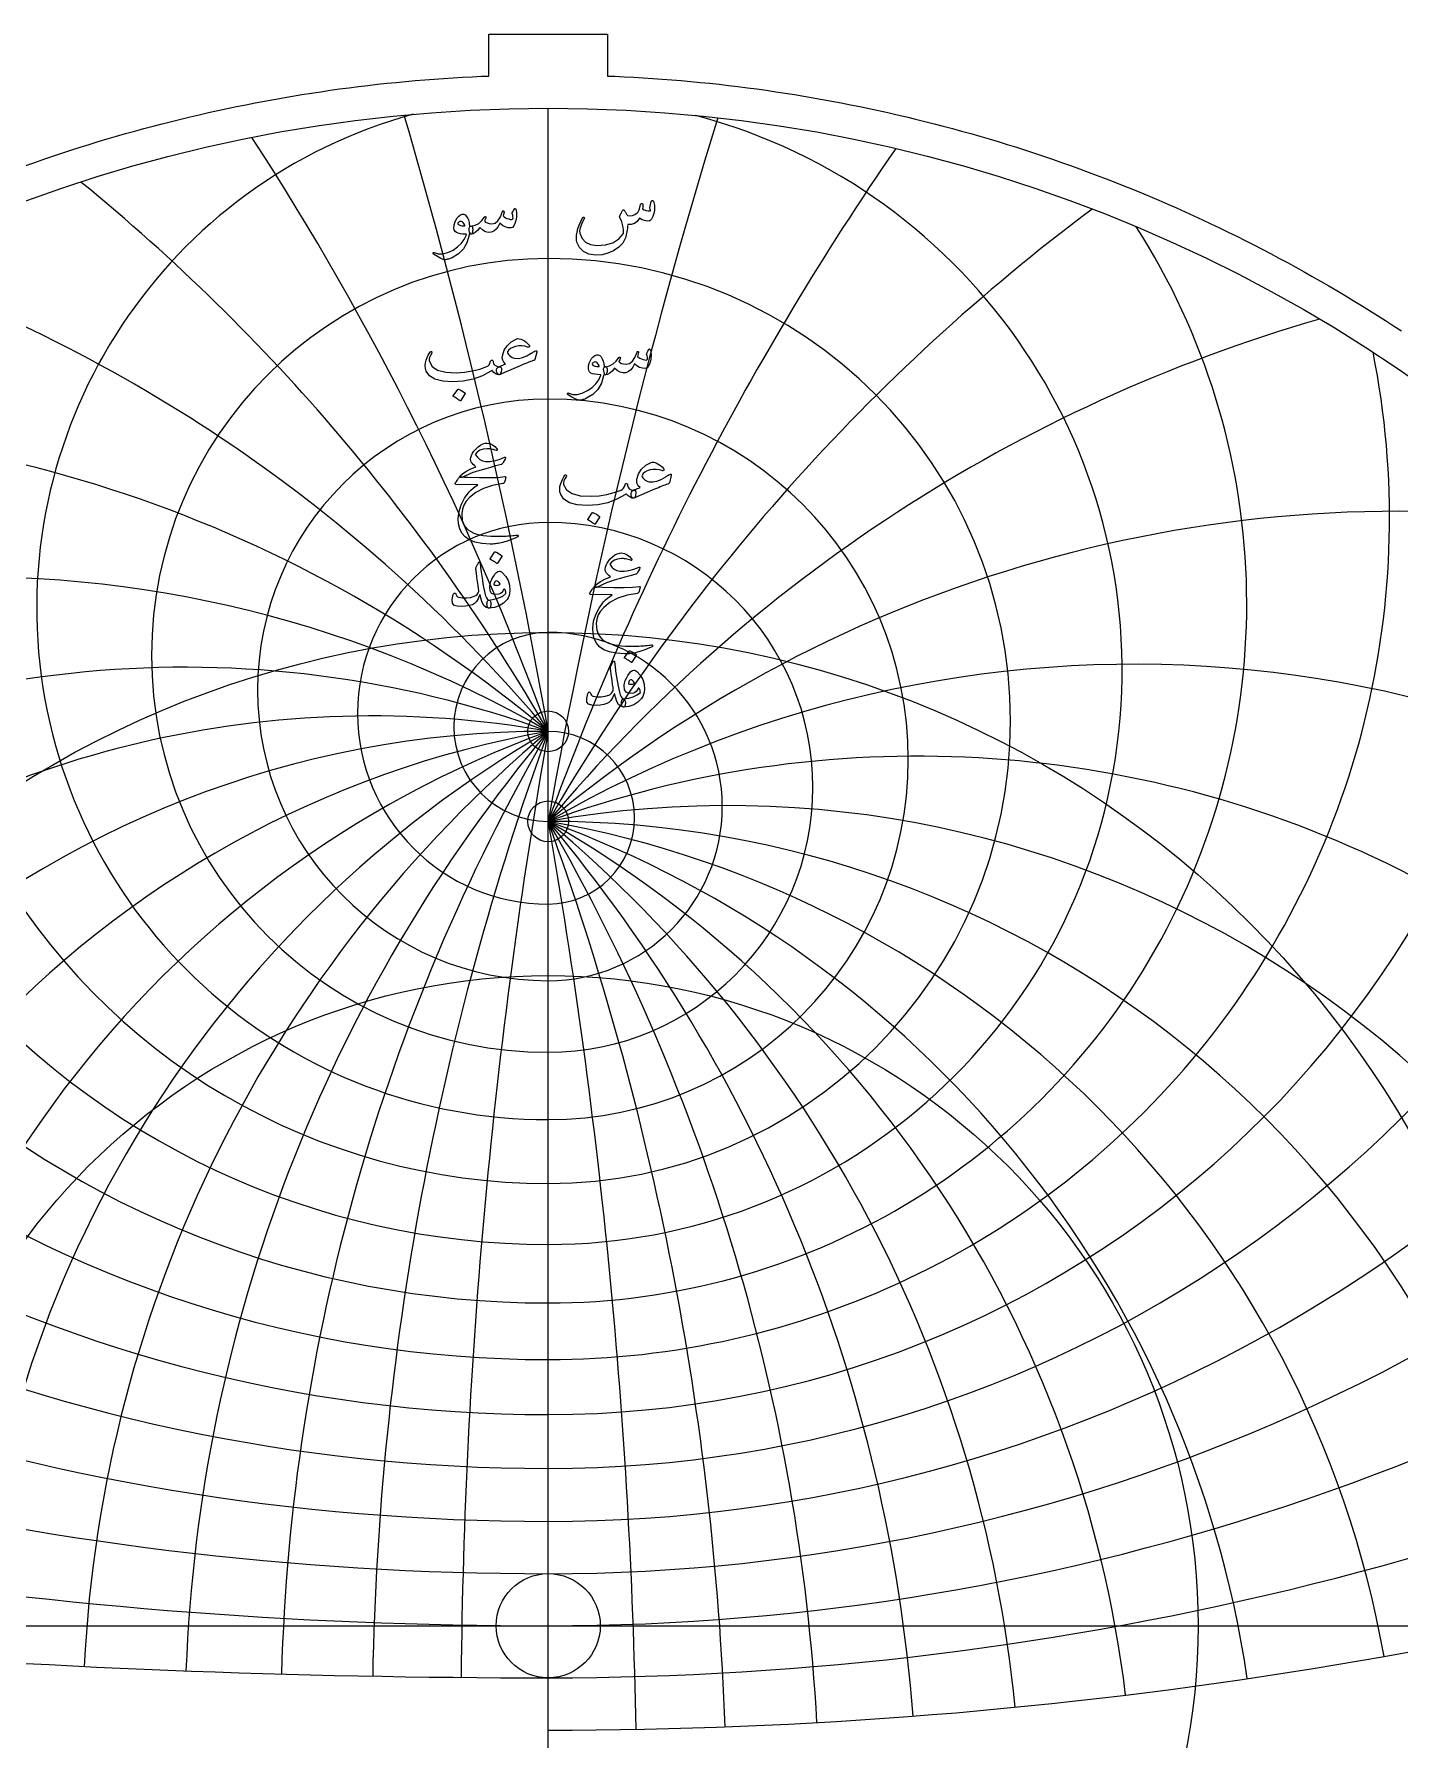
# Model space of a CAD drawing. Header units: millimetres. Extents: x -68 to 68, y -68 to 70.
# Drawn here: x -22.7 to 37.6, y -5 to 70.3 of the extents above; entities that cross this region are included whole.
import ezdxf

# ---------------------------------------------------------------- set-up
doc = ezdxf.new("R2010")
doc.units = ezdxf.units.MM
for name, color, linetype in [('CUT_INNER', 6, 'Continuous'), ('CUT_OUTER', 1, 'Continuous'), ('ENGRAVE', 7, 'Continuous'), ('ENGRAVE_FINE', 8, 'Continuous'), ('TEXT', 5, 'Continuous')]:
    doc.layers.add(name, color=color, linetype=linetype)

msp = doc.modelspace()

# ---------------------------------------------------------------- linework, layer by layer
at = {"layer": 'CUT_INNER'}
msp.add_circle((0, 0), 2.3, dxfattribs=at)
at = {"layer": 'CUT_OUTER'}
msp.add_lwpolyline([(-23.0685, 64.4722), (-22.6725, 64.6126), (-22.2756, 64.7505), (-21.8779, 64.8859), (-21.4794, 65.0189), (-21.08, 65.1495), (-20.6799, 65.2776), (-20.2789, 65.4033), (-19.8772, 65.5265), (-19.4748, 65.6472), (-19.0716, 65.7655), (-18.6677, 65.8813), (-18.2632, 65.9946), (-17.8579, 66.1054), (-17.4519, 66.2137), (-17.0453, 66.3196), (-16.6381, 66.4229), (-16.2302, 66.5237), (-15.8217, 66.6221), (-15.4126, 66.7179), (-15.003, 66.8112), (-14.5927, 66.902), (-14.182, 66.9903), (-13.7706, 67.076), (-13.3588, 67.1593), (-12.9465, 67.24), (-12.5337, 67.3181), (-12.1204, 67.3938), (-11.7066, 67.4669), (-11.2924, 67.5374), (-10.8778, 67.6055), (-10.4628, 67.6709), (-10.0474, 67.7339), (-9.6316, 67.7942), (-9.2154, 67.8521), (-8.7989, 67.9073), (-8.3821, 67.96), (-7.9649, 68.0102), (-7.5475, 68.0578), (-7.1297, 68.1028), (-6.7117, 68.1453), (-6.2935, 68.1852), (-5.875, 68.2225), (-5.4563, 68.2573), (-5.0373, 68.2895), (-4.6182, 68.3191), (-4.1989, 68.3461), (-3.7795, 68.3706), (-3.3599, 68.3925), (-2.9402, 68.4118), (-2.625, 68.4244), (-2.625, 70.275), (2.625, 70.275), (2.625, 68.4244), (2.9402, 68.4118), (3.3599, 68.3925), (3.7795, 68.3706), (4.1989, 68.3461), (4.6182, 68.3191), (5.0373, 68.2895), (5.4563, 68.2573), (5.875, 68.2225), (6.2935, 68.1852), (6.7117, 68.1453), (7.1297, 68.1028), (7.5475, 68.0578), (7.9649, 68.0102), (8.3821, 67.96), (8.7989, 67.9073), (9.2154, 67.8521), (9.6316, 67.7942), (10.0474, 67.7339), (10.4628, 67.6709), (10.8778, 67.6055), (11.2924, 67.5374), (11.7066, 67.4669), (12.1204, 67.3938), (12.5337, 67.3181), (12.9465, 67.24), (13.3588, 67.1593), (13.7706, 67.076), (14.182, 66.9903), (14.5927, 66.902), (15.003, 66.8112), (15.4126, 66.7179), (15.8217, 66.6221), (16.2302, 66.5237), (16.6381, 66.4229), (17.0453, 66.3196), (17.4519, 66.2137), (17.8579, 66.1054), (18.2632, 65.9946), (18.6677, 65.8813), (19.0716, 65.7655), (19.4748, 65.6472), (19.8772, 65.5265), (20.2789, 65.4033), (20.6799, 65.2776), (21.08, 65.1495), (21.4794, 65.0189), (21.8779, 64.8859), (22.2756, 64.7505), (22.6725, 64.6126), (23.0685, 64.4722), (23.4637, 64.3295), (23.858, 64.1843), (24.2513, 64.0367), (24.6438, 63.8867), (25.0354, 63.7343), (25.4259, 63.5795), (25.8156, 63.4222), (26.2042, 63.2627), (26.5919, 63.1007), (26.9786, 62.9363), (27.3643, 62.7696), (27.7489, 62.6005), (28.1325, 62.4291), (28.515, 62.2553), (28.8965, 62.0791), (29.2768, 61.9007), (29.6561, 61.7199), (30.0342, 61.5367), (30.4113, 61.3513), (30.7871, 61.1635), (31.1618, 60.9735), (31.5354, 60.7811), (31.9077, 60.5865), (32.2789, 60.3896), (32.6488, 60.1904), (33.0175, 59.9889), (33.385, 59.7852), (33.7512, 59.5792), (34.1161, 59.371), (34.4798, 59.1605), (34.8421, 58.9479), (35.2032, 58.733), (35.5629, 58.5159), (35.9213, 58.2965), (36.2783, 58.075), (36.634, 57.8513), (36.9882, 57.6255), (37.3411, 57.3974), (37.6926, 57.1672)], dxfattribs=at)
at = {"layer": 'ENGRAVE'}
for points in [[(0, -67), (0, 67)], [(0, -67), (0, 67)], [(-67, 0), (0, 0)], [(0, 0), (67, 0)]]:
    msp.add_lwpolyline(points, dxfattribs=at)
for centre, radius in [((0, 0), 67), ((0, 0), 43.8575), ((0, 39.4895), 0.9), ((0, 35.5151), 0.9), ((0, 0), 28.7086)]:
    msp.add_circle(centre, radius, dxfattribs=at)
for centre, radius, start, end in [((0, 44.9406), 22.5941, 105.294428, 270), ((0, 42.185), 25.3496, 270, 75.098871), ((0, 47.745), 28.2184, 148.369607, 270), ((0, 45.1068), 30.8566, 270, 32.660581), ((0, 42.8429), 17.5218, 90, 270), ((0, 39.9456), 20.419, 270, 90), ((0, 51.4552), 34.6199, 169.605342, 270), ((0, 48.9134), 37.1618, 270, 11.350415), ((0, 41.3204), 12.8391, 90, 270), ((0, 38.253), 15.9065, 270, 90), ((0, 56.3778), 42.1277, 185.608142, 270), ((0, 53.9139), 44.5917, 270, 355.154789), ((0, 40.2865), 8.4222, 90, 270), ((0, 37.0149), 11.6938, 270, 90), ((0, 63.0021), 51.2505, 199.041634, 270), ((0, 39.6863), 4.1712, 90, 270), ((0, 36.1694), 7.6881, 270, 90), ((0, 60.5995), 53.6532, 270, 341.512805), ((0, 72.1508), 62.8286, 210.960954, 270), ((0, -4.6096), 44.0991, 90, 174), ((0, -4.6096), 44.0991, 90, 174), ((0, 35.6769), 3.8126, 270, 90), ((0, 69.7945), 65.1849, 270, 329.403421), ((0, -9.3222), 44.8373, 12, 90), ((0, -9.3222), 44.8373, 12, 90), ((0, 85.3124), 78.366, 221.90416, 270), ((0, 82.9884), 80.69, 270, 318.301486), ((0, 105.4714), 100.8618, 232.186506, 270), ((0, 103.1666), 103.1666, 270, 307.896908), ((0, 139.6019), 137.3034, 242.011338, 270), ((0, 137.3034), 139.6019, 270, 297.988662), ((0, 208.6381), 208.6381, 251.5206, 270), ((0, 206.3333), 210.9429, 270, 288.436365), ((0, 417.2761), 419.5746, 260.821116, 270)]:
    msp.add_arc(centre, radius, start, end, dxfattribs=at)
at = {"layer": 'ENGRAVE_FINE'}
for centre, radius, start, end in [((-250.0983, -4.6096), 253.9564, 10, 16.307077), ((-250.0983, -4.6096), 253.9564, 10, 16.307077), ((254.2849, -9.3222), 258.2077, 162.904814, 170), ((254.2849, -9.3222), 258.2077, 162.904814, 170), ((-121.1612, -4.6096), 128.9371, 20, 33.050278), ((-121.1612, -4.6096), 128.9371, 20, 33.050278), ((123.1894, -9.3222), 131.0955, 145.347527, 160), ((123.1894, -9.3222), 131.0955, 145.347527, 160), ((-76.3818, -4.6096), 88.1981, 30, 50.802338), ((-76.3818, -4.6096), 88.1981, 30, 50.802338), ((77.6605, -9.3222), 89.6746, 126.734636, 150), ((77.6605, -9.3222), 89.6746, 126.734636, 150), ((-52.5552, -4.6096), 68.606, 40, 70.519869), ((-52.5552, -4.6096), 68.606, 40, 70.519869), ((53.435, -9.3222), 69.7544, 106.117508, 140), ((53.435, -9.3222), 69.7544, 106.117508, 140), ((-37.0035, -4.6096), 57.5672, 50, 94.223793), ((-37.0035, -4.6096), 57.5672, 50, 94.223793), ((37.623, -9.3222), 58.5309, 81.638995, 130), ((37.623, -9.3222), 58.5309, 81.638995, 130), ((-25.4606, -4.6096), 50.9212, 60, 128.001983), ((-25.4606, -4.6096), 50.9212, 60, 128.001983), ((-16.0507, -4.6096), 46.9292, 70, 171.439234), ((-16.0507, -4.6096), 46.9292, 70, 171.439234), ((25.8868, -9.3222), 51.7736, 48.537724, 120), ((25.8868, -9.3222), 51.7736, 48.537724, 120), ((-7.7759, -4.6096), 44.7794, 80, 172.852221), ((-7.7759, -4.6096), 44.7794, 80, 172.852221), ((7.7759, -4.6096), 44.7794, 100, 174.964041), ((7.7759, -4.6096), 44.7794, 100, 174.964041), ((16.0507, -4.6096), 46.9292, 110, 175.796797), ((16.0507, -4.6096), 46.9292, 110, 175.796797), ((25.4606, -4.6096), 50.9212, 120, 176.533787), ((25.4606, -4.6096), 50.9212, 120, 176.533787), ((37.0035, -4.6096), 57.5672, 130, 177.200152), ((37.0035, -4.6096), 57.5672, 130, 177.200152), ((52.5552, -4.6096), 68.606, 140, 177.814446), ((52.5552, -4.6096), 68.606, 140, 177.814446), ((76.3818, -4.6096), 88.1981, 150, 178.39094), ((76.3818, -4.6096), 88.1981, 150, 178.39094), ((121.1612, -4.6096), 128.9371, 160, 178.9411), ((121.1612, -4.6096), 128.9371, 160, 178.9411), ((250.0983, -4.6096), 253.9564, 170, 179.474591), ((250.0983, -4.6096), 253.9564, 170, 179.474591), ((16.3194, -9.3222), 47.7149, 17.073232, 110), ((16.3194, -9.3222), 47.7149, 17.073232, 110), ((7.906, -9.3222), 45.529, 14.279181, 100), ((7.906, -9.3222), 45.529, 14.279181, 100), ((-254.2849, -9.3222), 258.2077, 1.053689, 10), ((-123.1894, -9.3222), 131.0955, 2.123449, 20), ((-77.6605, -9.3222), 89.6746, 3.226343, 30), ((-53.435, -9.3222), 69.7544, 4.381542, 40), ((-37.623, -9.3222), 58.5309, 5.611746, 50), ((-25.8868, -9.3222), 51.7736, 6.945124, 60), ((-16.3194, -9.3222), 47.7149, 8.418164, 70), ((-7.906, -9.3222), 45.529, 10.080084, 80), ((-7.906, -9.3222), 45.529, 10.080084, 80), ((-16.3194, -9.3222), 47.7149, 8.418164, 70), ((-25.8868, -9.3222), 51.7736, 6.945124, 60), ((-37.623, -9.3222), 58.5309, 5.611746, 50), ((-53.435, -9.3222), 69.7544, 4.381542, 40), ((-77.6605, -9.3222), 89.6746, 3.226343, 30), ((-123.1894, -9.3222), 131.0955, 2.123449, 20), ((-254.2849, -9.3222), 258.2077, 1.053689, 10)]:
    msp.add_arc(centre, radius, start, end, dxfattribs=at)
at = {"layer": 'TEXT'}
for points in [[(-1.479, 62.5749), (-1.4703, 62.5808), (-1.4601, 62.5789), (-1.4483, 62.5689), (-1.4351, 62.5509), (-1.4209, 62.5205), (-1.4102, 62.4771), (-1.4029, 62.4207), (-1.3992, 62.3513), (-1.3979, 62.2725), (-1.4022, 62.1956), (-1.4119, 62.1208), (-1.4271, 62.0479), (-1.4715, 61.9062), (-1.5209, 61.8044), (-1.5753, 61.7425), (-1.6347, 61.7206), (-1.7752, 61.7288), (-1.9052, 61.7655), (-2.0247, 61.8306), (-2.1337, 61.9242), (-2.2085, 61.7767), (-2.2974, 61.6617), (-2.4002, 61.5791), (-2.5169, 61.529), (-2.6394, 61.518), (-2.7634, 61.5489), (-2.8889, 61.6218), (-3.0159, 61.7366), (-3.1187, 61.6056), (-3.2195, 61.512), (-3.3183, 61.4559), (-3.4151, 61.4372), (-3.4346, 61.4481), (-3.453, 61.4811), (-3.4705, 61.536), (-3.487, 61.6128), (-3.4929, 61.6886), (-3.483, 61.7445), (-3.457, 61.7805), (-3.4151, 61.7964), (-3.231, 61.8381), (-3.0698, 61.9192), (-2.9316, 62.0397), (-2.8163, 62.1996), (-2.8101, 62.2083), (-2.8033, 62.2146), (-2.7961, 62.2183), (-2.7884, 62.2196), (-2.7789, 62.2186), (-2.7704, 62.2156), (-2.7629, 62.2106), (-2.7564, 62.2036), (-2.7527, 62.1822), (-2.7614, 62.1457), (-2.7826, 62.0943), (-2.8163, 62.028), (-2.7721, 61.9768), (-2.7035, 61.9391), (-2.6105, 61.9149), (-2.493, 61.9042), (-2.3465, 61.9349), (-2.2185, 62.0349), (-2.109, 62.2044), (-2.0179, 62.4431), (-2.0134, 62.4553), (-2.0079, 62.4641), (-2.0015, 62.4693), (-1.994, 62.4711), (-1.9827, 62.4701), (-1.973, 62.4671), (-1.9648, 62.4621), (-1.958, 62.4551), (-1.9531, 62.4451), (-1.9501, 62.4351), (-1.9491, 62.4252), (-1.9501, 62.4152), (-1.99, 62.2475), (-1.9433, 62.2061), (-1.8872, 62.1697), (-1.8216, 62.1382), (-1.7465, 62.1118), (-1.6734, 62.0946), (-1.6177, 62.0908), (-1.5796, 62.1006), (-1.5589, 62.1238), (-1.5521, 62.1592), (-1.5559, 62.2096), (-1.5701, 62.275), (-1.5948, 62.3553), (-1.5905, 62.378), (-1.5698, 62.4222), (-1.5327, 62.4878), (-1.479, 62.5749)], [(4.5548, 62.8862), (4.5618, 62.9037), (4.5708, 62.9162), (4.5817, 62.9237), (4.5947, 62.9261), (4.6114, 62.9242), (4.6257, 62.9182), (4.6374, 62.9082), (4.6466, 62.8942), (4.6693, 62.8443), (4.6855, 62.7824), (4.6953, 62.7086), (4.6985, 62.6228), (4.6898, 62.4825), (4.6636, 62.3493), (4.6199, 62.2231), (4.5588, 62.1038), (4.5378, 62.0751), (4.5149, 62.0529), (4.4899, 62.0372), (4.463, 62.028), (4.3654, 62.0217), (4.2604, 62.0389), (4.1479, 62.0796), (4.0279, 62.1437), (3.9268, 62.0053), (3.8073, 61.9132), (3.6693, 61.8675), (3.5129, 61.8683), (3.5078, 61.7841), (3.5004, 61.7031), (3.4908, 61.6254), (3.479, 61.5509), (3.4649, 61.4792), (3.4485, 61.4097), (3.4299, 61.3425), (3.4091, 61.2775), (3.3607, 61.1602), (3.2953, 61.0519), (3.213, 60.9526), (3.1137, 60.8623), (2.8814, 60.7076), (2.6357, 60.5989), (2.3764, 60.536), (2.1037, 60.519), (1.7966, 60.5607), (1.5539, 60.6697), (1.3755, 60.8461), (1.2615, 61.0899), (1.246, 61.1777), (1.2435, 61.2815), (1.254, 61.4012), (1.2774, 61.537), (1.3151, 61.6857), (1.3682, 61.8403), (1.4368, 62.001), (1.5209, 62.1677), (1.5277, 62.1782), (1.5359, 62.1856), (1.5456, 62.1901), (1.5569, 62.1916), (1.5681, 62.1906), (1.5778, 62.1876), (1.586, 62.1827), (1.5928, 62.1757), (1.5973, 62.1654), (1.5988, 62.1547), (1.5973, 62.1435), (1.5928, 62.1318), (1.486, 61.91), (1.4171, 61.7276), (1.3862, 61.5846), (1.3932, 61.4811), (1.494, 61.2528), (1.6527, 61.0869), (1.8692, 60.9833), (2.1437, 60.9422), (2.5274, 60.9666), (2.8522, 61.0639), (3.1182, 61.2341), (3.3253, 61.4771), (3.3245, 61.6373), (3.2983, 61.8064), (3.2467, 61.9846), (3.1696, 62.1717), (3.1599, 62.1906), (3.1546, 62.2076), (3.1539, 62.2226), (3.1576, 62.2355), (3.1791, 62.2801), (3.1995, 62.3219), (3.219, 62.3609), (3.2375, 62.3972), (3.2549, 62.4303), (3.2714, 62.4596), (3.2869, 62.4852), (3.3013, 62.507), (3.3096, 62.5162), (3.3183, 62.52), (3.3275, 62.5182), (3.3373, 62.511), (3.3422, 62.5055), (3.3492, 62.497), (3.3582, 62.4855), (3.3692, 62.4711), (3.3817, 62.4536), (3.3951, 62.4331), (3.4096, 62.4097), (3.4251, 62.3832), (3.4565, 62.3323), (3.483, 62.2954), (3.5044, 62.2725), (3.5209, 62.2635), (3.6247, 62.2548), (3.7285, 62.2725), (3.8323, 62.3166), (3.936, 62.3872), (3.9737, 62.4341), (4.0109, 62.511), (4.0476, 62.6178), (4.0838, 62.7545), (4.0872, 62.7675), (4.0937, 62.7784), (4.1032, 62.7874), (4.1157, 62.7944), (4.1274, 62.7989), (4.1386, 62.8004), (4.1494, 62.7989), (4.1596, 62.7944), (4.1748, 62.7695), (4.1806, 62.7226), (4.1768, 62.6537), (4.1636, 62.5629), (4.2442, 62.5135), (4.3303, 62.481), (4.4218, 62.4656), (4.5189, 62.4671), (4.5176, 62.4963), (4.5139, 62.52), (4.5076, 62.5382), (4.4989, 62.5509), (4.4889, 62.5629), (4.4829, 62.5749), (4.4809, 62.5868), (4.4829, 62.5988)], [(-3.4949, 61.3932), (-3.5885, 61.0647), (-3.7454, 60.7895), (-3.9657, 60.5677), (-4.2494, 60.3993), (-4.2891, 60.3822), (-4.3283, 60.3668), (-4.3669, 60.3532), (-4.4051, 60.3414), (-4.4425, 60.3315), (-4.479, 60.3239), (-4.5144, 60.3185), (-4.5488, 60.3154), (-4.6346, 60.3276), (-4.7484, 60.3723), (-4.8901, 60.4494), (-5.0598, 60.5589), (-5.078, 60.5746), (-5.0887, 60.5899), (-5.092, 60.6046), (-5.0877, 60.6188), (-5.0782, 60.6298), (-5.0658, 60.6348), (-5.0503, 60.6338), (-5.0318, 60.6268), (-4.8554, 60.5697), (-4.6576, 60.5699), (-4.4383, 60.6275), (-4.1975, 60.7426), (-4.0009, 60.876), (-3.8382, 61.033), (-3.7095, 61.2134), (-3.6147, 61.4172), (-3.6154, 61.4244), (-3.6177, 61.4302), (-3.6214, 61.4344), (-3.6267, 61.4372), (-3.7641, 61.4451), (-3.8812, 61.4611), (-3.9777, 61.4851), (-4.0538, 61.517), (-4.1127, 61.5664), (-4.1496, 61.6348), (-4.1646, 61.7221), (-4.1576, 61.8284), (-4.1554, 61.8425), (-4.1526, 61.8568), (-4.1494, 61.8714), (-4.1456, 61.8862), (-4.1414, 61.9016), (-4.1366, 61.9177), (-4.1314, 61.9345), (-4.1257, 61.9521), (-4.0788, 62.0661), (-4.0219, 62.1607), (-3.955, 62.2358), (-3.8782, 62.2914), (-3.7996, 62.3219), (-3.7275, 62.3214), (-3.6619, 62.2899), (-3.6027, 62.2276), (-3.5511, 62.1407), (-3.5119, 62.0399), (-3.4852, 61.9252), (-3.471, 61.7964), (-3.4631, 61.7966), (-3.4555, 61.7969), (-3.4482, 61.7976), (-3.441, 61.7984), (-3.4339, 61.7993), (-3.4266, 61.7999), (-3.419, 61.8003), (-3.4111, 61.8004), (-3.3842, 61.7947), (-3.3632, 61.7775), (-3.3482, 61.7488), (-3.3393, 61.7086), (-3.3355, 61.6644), (-3.3363, 61.6198), (-3.3415, 61.5746), (-3.3512, 61.529), (-3.364, 61.4888), (-3.3782, 61.4601), (-3.3939, 61.4429), (-3.4111, 61.4372), (-3.487, 61.4372), (-3.4875, 61.4299), (-3.489, 61.4202), (-3.4914, 61.408), (-3.4949, 61.3932)], [(-3.6866, 61.8403), (-3.7285, 61.9134), (-3.7744, 61.9651), (-3.8243, 61.9953), (-3.8782, 62.004), (-3.9104, 61.9955), (-3.939, 61.9821), (-3.9642, 61.9636), (-3.9859, 61.9401), (-3.9929, 61.9277), (-3.9939, 61.9142), (-3.9889, 61.8997), (-3.978, 61.8843), (-3.9368, 61.8481), (-3.8772, 61.8234), (-3.7991, 61.8102), (-3.7025, 61.8084), (-3.6925, 61.8104), (-3.6866, 61.8164), (-3.6846, 61.8264), (-3.6866, 61.8403)], [(-0.507, 56.234), (-0.5868, 55.9146), (-0.5958, 55.8991), (-0.6108, 55.8847), (-0.6317, 55.8712), (-0.6587, 55.8587), (-0.7184, 55.8376), (-0.7819, 55.8143), (-0.8492, 55.7887), (-0.9201, 55.7609), (-0.9949, 55.7311), (-1.0733, 55.6995), (-1.1555, 55.6662), (-1.2415, 55.6312), (-2.1596, 55.232), (-2.2016, 55.2412), (-2.2355, 55.2689), (-2.2614, 55.3151), (-2.2794, 55.3797), (-2.2824, 55.4483), (-2.2634, 55.5064), (-2.2225, 55.5541), (-2.1596, 55.5913), (-2.1518, 55.5949), (-2.1362, 55.6017), (-2.1129, 55.6118), (-2.0818, 55.6252), (-2.0432, 55.6415), (-1.9975, 55.6606), (-1.9444, 55.6825), (-1.8842, 55.707), (-1.9618, 55.7866), (-2.0109, 55.8737), (-2.0316, 55.9683), (-2.0239, 56.0703), (-1.9471, 56.3131), (-1.8163, 56.5184), (-1.6317, 56.6863), (-1.3932, 56.8168), (-1.341, 56.829), (-1.2804, 56.8258), (-1.2113, 56.8071), (-1.1337, 56.7729), (-1.0531, 56.7262), (-0.979, 56.6741), (-0.9114, 56.6164), (-0.8503, 56.5533), (-0.8331, 56.5301), (-0.8253, 56.5084), (-0.8271, 56.4882), (-0.8383, 56.4695), (-0.8553, 56.455), (-0.8742, 56.4475), (-0.8952, 56.447), (-0.9181, 56.4535), (-1.0377, 56.4912), (-1.1646, 56.5084), (-1.2991, 56.5052), (-1.4411, 56.4815), (-1.5696, 56.443), (-1.6716, 56.3916), (-1.7472, 56.3273), (-1.7964, 56.2499), (-1.8014, 56.2155), (-1.7884, 56.1761), (-1.7574, 56.1317), (-1.7085, 56.0823), (-1.6527, 56.0374), (-1.5968, 56.0024), (-1.5409, 55.9775), (-1.485, 55.9625), (-1.3176, 55.9583), (-1.1387, 55.9935), (-0.9483, 56.0681), (-0.7465, 56.1821), (-0.7248, 56.1958), (-0.7036, 56.209), (-0.6829, 56.2217), (-0.6627, 56.234), (-0.6432, 56.2454), (-0.6247, 56.2559), (-0.6073, 56.2654), (-0.5908, 56.2739), (-0.5451, 56.2953), (-0.516, 56.2958), (-0.5032, 56.2754), (-0.507, 56.234)], [(-5.2055, 56.2459), (-5.1913, 56.2614), (-5.1765, 56.2679), (-5.1613, 56.2654), (-5.1456, 56.2539), (-5.1336, 56.239), (-5.1296, 56.222), (-5.1336, 56.203), (-5.1456, 56.1821), (-5.2065, 56.0878), (-5.2454, 56.0004), (-5.2624, 55.9201), (-5.2574, 55.8467), (-5.1324, 55.6057), (-4.8891, 55.4376), (-4.5276, 55.3423), (-4.0478, 55.3198), (-3.6918, 55.346), (-3.3502, 55.4006), (-3.0231, 55.4837), (-2.7105, 55.5953), (-2.6554, 55.6279), (-2.6097, 55.6781), (-2.5736, 55.7457), (-2.5469, 55.8308), (-2.5379, 55.855), (-2.5229, 55.8717), (-2.5019, 55.8809), (-2.475, 55.8827), (-2.4558, 55.8744), (-2.4421, 55.8577), (-2.4338, 55.8325), (-2.4311, 55.7988), (-2.4124, 55.7155), (-2.3602, 55.6531), (-2.2747, 55.6117), (-2.1556, 55.5913), (-2.1127, 55.5818), (-2.0838, 55.5573), (-2.0688, 55.5179), (-2.0678, 55.4635), (-2.0823, 55.3622), (-2.1018, 55.2899), (-2.1262, 55.2465), (-2.1556, 55.232), (-2.2432, 55.2435), (-2.3263, 55.2779), (-2.4049, 55.3353), (-2.479, 55.4156), (-2.4852, 55.4189), (-2.496, 55.4166), (-2.5112, 55.4089), (-2.5309, 55.3957), (-2.9031, 55.1861), (-3.3093, 55.0364), (-3.7494, 54.9466), (-4.2235, 54.9166), (-4.6616, 54.9466), (-5.0019, 55.0364), (-5.2444, 55.1861), (-5.3891, 55.3957), (-5.422, 55.5127), (-5.433, 55.6322), (-5.422, 55.7542), (-5.3891, 55.8787), (-5.3447, 55.9944), (-5.2993, 56.0942), (-5.2529, 56.1781), (-5.2055, 56.2459)], [(2.4451, 55.1881), (2.3515, 54.8595), (2.1946, 54.5843), (1.9743, 54.3625), (1.6906, 54.1941), (1.6509, 54.177), (1.6117, 54.1617), (1.5731, 54.1481), (1.5349, 54.1362), (1.4975, 54.1263), (1.461, 54.1187), (1.4256, 54.1134), (1.3912, 54.1103), (1.3054, 54.1225), (1.1916, 54.1671), (1.0499, 54.2442), (0.8802, 54.3538), (0.862, 54.3695), (0.8513, 54.3847), (0.848, 54.3994), (0.8523, 54.4136), (0.8618, 54.4246), (0.8742, 54.4296), (0.8897, 54.4286), (0.9082, 54.4216), (1.0846, 54.3645), (1.2824, 54.3647), (1.5017, 54.4224), (1.7425, 54.5374), (1.9391, 54.6709), (2.1018, 54.8278), (2.2305, 55.0082), (2.3253, 55.212), (2.3246, 55.2193), (2.3223, 55.225), (2.3186, 55.2292), (2.3133, 55.232), (2.1759, 55.24), (2.0588, 55.2559), (1.9623, 55.2799), (1.8862, 55.3118), (1.8273, 55.3612), (1.7904, 55.4296), (1.7754, 55.5169), (1.7824, 55.6232), (1.7846, 55.6373), (1.7874, 55.6516), (1.7906, 55.6662), (1.7944, 55.6811), (1.7986, 55.6964), (1.8034, 55.7125), (1.8086, 55.7294), (1.8143, 55.7469), (1.8612, 55.861), (1.9181, 55.9555), (1.985, 56.0306), (2.0618, 56.0863), (2.1404, 56.1167), (2.2125, 56.1162), (2.2781, 56.0848), (2.3373, 56.0224), (2.3889, 55.9356), (2.4281, 55.8348), (2.4548, 55.72), (2.469, 55.5913), (2.4769, 55.5914), (2.4845, 55.5918), (2.4918, 55.5924), (2.499, 55.5933), (2.5061, 55.5941), (2.5134, 55.5948), (2.521, 55.5951), (2.5289, 55.5953), (2.5558, 55.5895), (2.5768, 55.5723), (2.5918, 55.5436), (2.6007, 55.5034), (2.6045, 55.4593), (2.6037, 55.4146), (2.5985, 55.3695), (2.5888, 55.3238), (2.576, 55.2836), (2.5618, 55.2549), (2.5461, 55.2377), (2.5289, 55.232), (2.453, 55.232), (2.4525, 55.2248), (2.451, 55.215), (2.4486, 55.2028), (2.4451, 55.1881)], [(2.2534, 55.6352), (2.2115, 55.7083), (2.1656, 55.7599), (2.1157, 55.7901), (2.0618, 55.7988), (2.0296, 55.7904), (2.001, 55.7769), (1.9758, 55.7584), (1.9541, 55.735), (1.9471, 55.7225), (1.9461, 55.709), (1.9511, 55.6946), (1.962, 55.6791), (2.0032, 55.6429), (2.0628, 55.6182), (2.1409, 55.605), (2.2375, 55.6032), (2.2475, 55.6052), (2.2534, 55.6112), (2.2554, 55.6212), (2.2534, 55.6352)], [(4.461, 56.3697), (4.4697, 56.3757), (4.4799, 56.3737), (4.4917, 56.3637), (4.5049, 56.3457), (4.5191, 56.3153), (4.5298, 56.2719), (4.5371, 56.2155), (4.5408, 56.1461), (4.5421, 56.0673), (4.5378, 55.9905), (4.5281, 55.9156), (4.5129, 55.8428), (4.4685, 55.701), (4.4191, 55.5992), (4.3647, 55.5374), (4.3053, 55.5154), (4.1648, 55.5237), (4.0348, 55.5603), (3.9153, 55.6254), (3.8063, 55.719), (3.7315, 55.5716), (3.6426, 55.4565), (3.5398, 55.374), (3.4231, 55.3238), (3.3006, 55.3128), (3.1766, 55.3438), (3.0511, 55.4166), (2.9241, 55.5314), (2.8213, 55.4004), (2.7205, 55.3068), (2.6217, 55.2507), (2.5249, 55.232), (2.5054, 55.243), (2.487, 55.2759), (2.4695, 55.3308), (2.453, 55.4076), (2.4471, 55.4835), (2.457, 55.5394), (2.483, 55.5753), (2.5249, 55.5913), (2.709, 55.6329), (2.8702, 55.714), (3.0084, 55.8345), (3.1237, 55.9944), (3.1299, 56.0032), (3.1367, 56.0094), (3.1439, 56.0132), (3.1516, 56.0144), (3.1611, 56.0134), (3.1696, 56.0104), (3.1771, 56.0054), (3.1836, 55.9984), (3.1873, 55.977), (3.1786, 55.9406), (3.1574, 55.8892), (3.1237, 55.8228), (3.1679, 55.7716), (3.2365, 55.734), (3.3295, 55.7098), (3.447, 55.699), (3.5935, 55.7297), (3.7215, 55.8298), (3.831, 55.9992), (3.9221, 56.238), (3.9266, 56.2502), (3.9321, 56.2589), (3.9385, 56.2642), (3.946, 56.2659), (3.9573, 56.2649), (3.967, 56.2619), (3.9752, 56.2569), (3.982, 56.2499), (3.9869, 56.24), (3.9899, 56.23), (3.9909, 56.22), (3.9899, 56.21), (3.95, 56.0424), (3.9967, 56.0009), (4.0528, 55.9645), (4.1184, 55.9331), (4.1935, 55.9066), (4.2666, 55.8894), (4.3223, 55.8857), (4.3604, 55.8954), (4.3811, 55.9186), (4.3879, 55.954), (4.3841, 56.0044), (4.3699, 56.0698), (4.3452, 56.1501), (4.3495, 56.1728), (4.3702, 56.217), (4.4073, 56.2826), (4.461, 56.3697)], [(-3.9959, 54.5893), (-3.9909, 54.5943), (-3.984, 54.5973), (-3.975, 54.5983), (-3.964, 54.5973), (-3.8864, 54.5658), (-3.8133, 54.5274), (-3.7447, 54.482), (-3.6806, 54.4296), (-3.6743, 54.4216), (-3.6716, 54.4136), (-3.6723, 54.4057), (-3.6766, 54.3977), (-3.8642, 54.0943), (-3.8712, 54.0871), (-3.8802, 54.0853), (-3.8911, 54.089), (-3.9041, 54.0983), (-3.9153, 54.1063), (-3.9331, 54.1182), (-3.9573, 54.1342), (-3.9879, 54.1542), (-4.0256, 54.1781), (-4.0708, 54.2061), (-4.1234, 54.238), (-4.1835, 54.2739), (-4.1915, 54.2799), (-4.1955, 54.2859), (-4.1955, 54.2919), (-4.1915, 54.2979)], [(-1.8902, 51.5855), (-1.8869, 51.5573), (-1.9052, 51.5047), (-1.9448, 51.4276), (-2.0059, 51.3261), (-2.0189, 51.3096), (-2.0339, 51.2961), (-2.0509, 51.2856), (-2.0698, 51.2782), (-2.3253, 51.2078), (-2.5528, 51.1444), (-2.7524, 51.088), (-2.9241, 51.0386), (-3.0678, 50.9965), (-3.1836, 50.9618), (-3.2714, 50.9346), (-3.3313, 50.9149), (-3.8143, 50.6993), (-3.8482, 50.6968), (-3.8742, 50.7013), (-3.8921, 50.7128), (-3.9021, 50.7313), (-3.9024, 50.738), (-3.8991, 50.7462), (-3.8924, 50.756), (-3.8822, 50.7672), (-3.7839, 50.8595), (-3.6367, 50.9568), (-3.4405, 51.0591), (-3.1955, 51.1664), (-3.2622, 51.2233), (-3.3183, 51.2782), (-3.364, 51.331), (-3.3991, 51.3819), (-3.4208, 51.4376), (-3.4261, 51.5047), (-3.4149, 51.5833), (-3.3872, 51.6734), (-3.3422, 51.7672), (-3.2794, 51.861), (-3.1985, 51.9548), (-3.0997, 52.0486), (-2.9922, 52.1297), (-2.8892, 52.1853), (-2.7906, 52.2155), (-2.6966, 52.2203), (-2.5691, 52.1946), (-2.454, 52.1414), (-2.3515, 52.0608), (-2.2614, 51.9528), (-2.2534, 51.9393), (-2.2495, 51.9268), (-2.2495, 51.9154), (-2.2534, 51.9049), (-2.2622, 51.8952), (-2.2724, 51.8899), (-2.2841, 51.8892), (-2.2974, 51.8929), (-2.3561, 51.9116), (-2.4126, 51.9278), (-2.4669, 51.9416), (-2.5189, 51.9528), (-2.5684, 51.9613), (-2.6152, 51.9668), (-2.6593, 51.9693), (-2.7005, 51.9688), (-2.8724, 51.9485), (-3.0169, 51.8999), (-3.1339, 51.8228), (-3.2235, 51.7173), (-3.1282, 51.5918), (-3.0219, 51.4987), (-2.9046, 51.4381), (-2.7764, 51.4099), (-2.5855, 51.4079), (-2.3802, 51.4378), (-2.1604, 51.4997), (-1.9261, 51.5935), (-1.9164, 51.596), (-1.9071, 51.5955), (-1.8984, 51.592), (-1.8902, 51.5855)], [(5.433, 50.7832), (5.3532, 50.4638), (5.3442, 50.4483), (5.3292, 50.4339), (5.3083, 50.4204), (5.2813, 50.4079), (5.2216, 50.3868), (5.1581, 50.3635), (5.0908, 50.3379), (5.0199, 50.3101), (4.9451, 50.2803), (4.8667, 50.2487), (4.7845, 50.2154), (4.6985, 50.1804), (3.7804, 49.7812), (3.7384, 49.7904), (3.7045, 49.8181), (3.6786, 49.8643), (3.6606, 49.9289), (3.6576, 49.9975), (3.6766, 50.0556), (3.7175, 50.1033), (3.7804, 50.1405), (3.7882, 50.1441), (3.8038, 50.1509), (3.8271, 50.161), (3.8582, 50.1744), (3.8968, 50.1907), (3.9425, 50.2098), (3.9956, 50.2316), (4.0558, 50.2562), (3.9782, 50.3358), (3.9291, 50.4229), (3.9084, 50.5174), (3.9161, 50.6195), (3.9929, 50.8622), (4.1237, 51.0676), (4.3083, 51.2355), (4.5468, 51.366), (4.599, 51.3782), (4.6596, 51.375), (4.7287, 51.3562), (4.8063, 51.3221), (4.8869, 51.2754), (4.961, 51.2233), (5.0286, 51.1656), (5.0897, 51.1025), (5.1069, 51.0793), (5.1147, 51.0576), (5.1129, 51.0374), (5.1017, 51.0187), (5.0847, 51.0042), (5.0658, 50.9967), (5.0448, 50.9962), (5.0219, 51.0027), (4.9023, 51.0404), (4.7754, 51.0576), (4.6409, 51.0544), (4.4989, 51.0307), (4.3704, 50.9922), (4.2684, 50.9408), (4.1928, 50.8765), (4.1436, 50.7991), (4.1386, 50.7647), (4.1516, 50.7253), (4.1826, 50.6809), (4.2315, 50.6315), (4.2873, 50.5866), (4.3432, 50.5516), (4.3991, 50.5267), (4.455, 50.5117), (4.6224, 50.5075), (4.8013, 50.5426), (4.9917, 50.6172), (5.1935, 50.7313), (5.2152, 50.745), (5.2364, 50.7582), (5.2571, 50.7709), (5.2773, 50.7832), (5.2968, 50.7946), (5.3153, 50.8051), (5.3327, 50.8146), (5.3492, 50.8231), (5.3949, 50.8445), (5.424, 50.845), (5.4368, 50.8246), (5.433, 50.7832)], [(-3.5468, 50.7113), (-3.0346, 50.6933), (-2.5918, 50.6913), (-2.2183, 50.7053), (-1.9141, 50.7353), (-1.9048, 50.7364), (-1.8967, 50.7357), (-1.8898, 50.7334), (-1.8842, 50.7293), (-1.8801, 50.7236), (-1.8777, 50.7168), (-1.8771, 50.7087), (-1.8782, 50.6993), (-1.8861, 50.6629), (-1.8937, 50.6295), (-1.901, 50.599), (-1.9081, 50.5716), (-1.915, 50.5471), (-1.9216, 50.5257), (-1.928, 50.5072), (-1.9341, 50.4917), (-1.9471, 50.467), (-1.962, 50.4488), (-1.979, 50.4371), (-1.998, 50.4319), (-2.459, 50.3483), (-2.8602, 50.2173), (-3.2015, 50.0389), (-3.483, 49.8131), (-3.6252, 49.6507), (-3.7285, 49.4788), (-3.7928, 49.2974), (-3.8183, 49.1065), (-3.7938, 48.8069), (-3.6965, 48.5626), (-3.5264, 48.3738), (-3.2834, 48.2403), (-3.1574, 48.1999), (-3.0189, 48.1664), (-2.868, 48.14), (-2.7045, 48.1205), (-2.5289, 48.1078), (-2.3413, 48.1016), (-2.1417, 48.1018), (-1.9301, 48.1086), (-1.8549, 48.1128), (-1.7809, 48.1175), (-1.7082, 48.1228), (-1.6367, 48.1285), (-1.567, 48.1348), (-1.4995, 48.1415), (-1.4342, 48.1487), (-1.3712, 48.1565), (-1.352, 48.1575), (-1.3383, 48.1525), (-1.3301, 48.1415), (-1.3273, 48.1245), (-1.3288, 48.1048), (-1.3333, 48.0896), (-1.3408, 48.0789), (-1.3513, 48.0726), (-1.464, 48.025), (-1.5708, 47.9818), (-1.6716, 47.9431), (-1.7664, 47.909), (-1.855, 47.879), (-1.9371, 47.8531), (-2.0127, 47.8311), (-2.0818, 47.8132), (-2.1468, 47.7999), (-2.21, 47.7882), (-2.2715, 47.778), (-2.3313, 47.7692), (-2.3895, 47.7625), (-2.4466, 47.7583), (-2.5023, 47.7565), (-2.5568, 47.7573), (-2.9291, 47.7862), (-3.2395, 47.8491), (-3.488, 47.9459), (-3.6746, 48.0766), (-3.8115, 48.24), (-3.9071, 48.4309), (-3.9612, 48.6492), (-3.974, 48.895), (-3.9348, 49.1999), (-3.8412, 49.4958), (-3.6933, 49.7827), (-3.4909, 50.0606), (-3.4119, 50.1447), (-3.3223, 50.2253), (-3.2222, 50.3024), (-3.1117, 50.376), (-4.0778, 50.384), (-4.101, 50.3939), (-4.1107, 50.4119), (-4.107, 50.4379), (-4.0897, 50.4718), (-4.0573, 50.5212), (-4.0279, 50.5656), (-4.0014, 50.605), (-3.978, 50.6394), (-3.9575, 50.6686), (-3.94, 50.6923), (-3.9256, 50.7106), (-3.9141, 50.7233), (-3.8881, 50.7255), (-3.8183, 50.7243), (-3.7045, 50.7195), (-3.5468, 50.7113)], [(0.7345, 50.7951), (0.7487, 50.8106), (0.7635, 50.8171), (0.7787, 50.8146), (0.7944, 50.8031), (0.8064, 50.7881), (0.8104, 50.7712), (0.8064, 50.7522), (0.7944, 50.7313), (0.7335, 50.6369), (0.6946, 50.5496), (0.6776, 50.4693), (0.6826, 50.3959), (0.8076, 50.1549), (1.0509, 49.9868), (1.4124, 49.8915), (1.8922, 49.869), (2.2482, 49.8952), (2.5898, 49.9498), (2.9169, 50.0329), (3.2295, 50.1444), (3.2846, 50.1771), (3.3303, 50.2273), (3.3664, 50.2949), (3.3931, 50.38), (3.4021, 50.4042), (3.4171, 50.4209), (3.4381, 50.4301), (3.465, 50.4319), (3.4842, 50.4236), (3.4979, 50.4069), (3.5062, 50.3817), (3.5089, 50.348), (3.5276, 50.2647), (3.5798, 50.2023), (3.6653, 50.1609), (3.7844, 50.1405), (3.8273, 50.131), (3.8562, 50.1065), (3.8712, 50.0671), (3.8722, 50.0127), (3.8577, 49.9114), (3.8382, 49.8391), (3.8138, 49.7956), (3.7844, 49.7812), (3.6968, 49.7927), (3.6137, 49.8271), (3.5351, 49.8845), (3.461, 49.9648), (3.4548, 49.9681), (3.444, 49.9658), (3.4288, 49.9581), (3.4091, 49.9448), (3.0369, 49.7353), (2.6307, 49.5856), (2.1906, 49.4958), (1.7165, 49.4658), (1.2784, 49.4958), (0.9381, 49.5856), (0.6956, 49.7353), (0.5509, 49.9448), (0.518, 50.0619), (0.507, 50.1814), (0.518, 50.3034), (0.5509, 50.4279), (0.5953, 50.5436), (0.6407, 50.6434), (0.6871, 50.7273), (0.7345, 50.7951)], [(1.9441, 49.1385), (1.9491, 49.1435), (1.956, 49.1465), (1.965, 49.1475), (1.976, 49.1465), (2.0536, 49.115), (2.1267, 49.0766), (2.1953, 49.0312), (2.2594, 48.9788), (2.2657, 48.9708), (2.2684, 48.9628), (2.2677, 48.9548), (2.2634, 48.9469), (2.0758, 48.6435), (2.0688, 48.6362), (2.0598, 48.6345), (2.0489, 48.6382), (2.0359, 48.6475), (2.0247, 48.6555), (2.0069, 48.6674), (1.9827, 48.6834), (1.9521, 48.7034), (1.9144, 48.7273), (1.8692, 48.7553), (1.8166, 48.7872), (1.7565, 48.8231), (1.7485, 48.8291), (1.7445, 48.8351), (1.7445, 48.8411), (1.7485, 48.8471)], [(-2.6187, 45.2893), (-2.5898, 45.2753), (-2.5668, 45.2533), (-2.5498, 45.2234), (-2.5389, 45.1855), (-2.5316, 45.1386), (-2.5299, 45.0937), (-2.5336, 45.0507), (-2.5429, 45.0098), (-2.5566, 44.9749), (-2.5738, 44.95), (-2.5945, 44.935), (-2.6187, 44.93), (-2.7382, 44.9632), (-2.8373, 45.0468), (-2.9159, 45.1807), (-2.974, 45.3651), (-2.9815, 45.3969), (-2.988, 45.4245), (-2.9935, 45.4478), (-2.9979, 45.4669), (-3.0014, 45.4818), (-3.0039, 45.4924), (-3.0054, 45.4987), (-3.0059, 45.5008), (-3.0119, 45.5126), (-3.0179, 45.5158), (-3.0239, 45.5106), (-3.0299, 45.4968), (-3.0977, 45.3437), (-3.1736, 45.2234), (-3.2574, 45.1361), (-3.3492, 45.0817), (-3.4825, 45.0398), (-3.6386, 45.0138), (-3.8178, 45.0038), (-4.0199, 45.0098), (-4.1549, 45.0515), (-4.2285, 45.1525), (-4.2407, 45.313), (-4.1915, 45.5328), (-4.1803, 45.5592), (-4.1666, 45.5787), (-4.1504, 45.5912), (-4.1317, 45.5966), (-4.1132, 45.5949), (-4.0977, 45.5857), (-4.0852, 45.5689), (-4.0758, 45.5447), (-4.0556, 45.4931), (-4.0309, 45.4539), (-4.0017, 45.4272), (-3.968, 45.413), (-3.7791, 45.3841), (-3.5997, 45.3811), (-3.4298, 45.404), (-3.2694, 45.4529), (-3.1998, 45.4894), (-3.1427, 45.5388), (-3.098, 45.6011), (-3.0658, 45.6765), (-3.0678, 45.7122), (-3.0778, 45.7952), (-3.0957, 45.9257), (-3.1217, 46.1036), (-3.1349, 46.1988), (-3.1466, 46.2848), (-3.1569, 46.3615), (-3.1656, 46.429), (-3.1731, 46.4867), (-3.1796, 46.5342), (-3.1851, 46.5715), (-3.1896, 46.5986), (-3.1933, 46.64), (-3.1926, 46.6765), (-3.1873, 46.7079), (-3.1776, 46.7343), (-3.1621, 46.7672), (-3.1476, 46.7977), (-3.1342, 46.826), (-3.1217, 46.8521), (-3.1105, 46.8759), (-3.1007, 46.8975), (-3.0925, 46.9169), (-3.0858, 46.9339), (-3.0788, 46.9477), (-3.0698, 46.9569), (-3.0588, 46.9616), (-3.0458, 46.9619), (-3.0316, 46.9564), (-3.0209, 46.9479), (-3.0137, 46.9364), (-3.0099, 46.922), (-2.9856, 46.7178), (-2.9605, 46.5243), (-2.9347, 46.3415), (-2.9081, 46.1695), (-2.8811, 46.0082), (-2.8537, 45.8576), (-2.8262, 45.7178), (-2.7983, 45.5887), (-2.7647, 45.4682), (-2.7235, 45.3781), (-2.6748, 45.3185), (-2.6187, 45.2893)], [(-2.3712, 47.405), (-2.3662, 47.41), (-2.3592, 47.413), (-2.3503, 47.414), (-2.3393, 47.413), (-2.2617, 47.3815), (-2.1886, 47.3431), (-2.12, 47.2977), (-2.0558, 47.2453), (-2.0496, 47.2373), (-2.0469, 47.2293), (-2.0476, 47.2214), (-2.0519, 47.2134), (-2.2395, 46.91), (-2.2465, 46.9028), (-2.2554, 46.901), (-2.2664, 46.9048), (-2.2794, 46.914), (-2.2906, 46.922), (-2.3083, 46.9339), (-2.3325, 46.9499), (-2.3632, 46.9699), (-2.4009, 46.9938), (-2.4461, 47.0218), (-2.4987, 47.0537), (-2.5588, 47.0896), (-2.5668, 47.0956), (-2.5708, 47.1016), (-2.5708, 47.1076), (-2.5668, 47.1136)], [(4.0498, 46.7343), (4.0531, 46.7062), (4.0348, 46.6535), (3.9952, 46.5764), (3.9341, 46.4749), (3.9211, 46.4584), (3.9061, 46.4449), (3.8891, 46.4345), (3.8702, 46.427), (3.6147, 46.3566), (3.3872, 46.2932), (3.1876, 46.2369), (3.0159, 46.1875), (2.8722, 46.1453), (2.7564, 46.1106), (2.6686, 46.0834), (2.6087, 46.0637), (2.1257, 45.8481), (2.0918, 45.8456), (2.0658, 45.8501), (2.0479, 45.8616), (2.0379, 45.8801), (2.0376, 45.8868), (2.0409, 45.895), (2.0476, 45.9048), (2.0578, 45.916), (2.1561, 46.0083), (2.3033, 46.1056), (2.4995, 46.2079), (2.7445, 46.3152), (2.6778, 46.3721), (2.6217, 46.427), (2.576, 46.4799), (2.5409, 46.5308), (2.5192, 46.5864), (2.5139, 46.6535), (2.5251, 46.7321), (2.5528, 46.8222), (2.5978, 46.916), (2.6606, 47.0098), (2.7415, 47.1036), (2.8403, 47.1974), (2.9478, 47.2785), (3.0508, 47.3341), (3.1494, 47.3643), (3.2434, 47.3691), (3.3709, 47.3434), (3.486, 47.2902), (3.5885, 47.2096), (3.6786, 47.1016), (3.6866, 47.0881), (3.6905, 47.0757), (3.6905, 47.0642), (3.6866, 47.0537), (3.6778, 47.044), (3.6676, 47.0387), (3.6559, 47.038), (3.6426, 47.0417), (3.5839, 47.0604), (3.5274, 47.0767), (3.4731, 47.0904), (3.4211, 47.1016), (3.3716, 47.1101), (3.3248, 47.1156), (3.2807, 47.1181), (3.2395, 47.1176), (3.0676, 47.0974), (2.9231, 47.0487), (2.8061, 46.9716), (2.7165, 46.8661), (2.8118, 46.7406), (2.9181, 46.6475), (3.0354, 46.5869), (3.1636, 46.5587), (3.3545, 46.5567), (3.5598, 46.5866), (3.7796, 46.6485), (4.0139, 46.7423), (4.0236, 46.7448), (4.0329, 46.7443), (4.0416, 46.7408), (4.0498, 46.7343)], [(-2.1596, 46.5627), (-2.1322, 46.5587), (-2.1018, 46.5467), (-2.0683, 46.5268), (-2.0319, 46.4988), (-1.876, 46.3327), (-1.7674, 46.1455), (-1.7063, 45.9375), (-1.6926, 45.7084), (-1.7048, 45.5892), (-1.7295, 45.4829), (-1.7667, 45.3896), (-1.8163, 45.3092), (-1.9773, 45.1433), (-2.1646, 45.0248), (-2.3784, 44.9537), (-2.6187, 44.93), (-2.6429, 44.9357), (-2.6636, 44.9529), (-2.6808, 44.9816), (-2.6946, 45.0218), (-2.6997, 45.044), (-2.703, 45.0667), (-2.7047, 45.0899), (-2.7045, 45.1136), (-2.7032, 45.1371), (-2.701, 45.1595), (-2.6982, 45.181), (-2.6946, 45.2014), (-2.6838, 45.2369), (-2.6676, 45.2633), (-2.6459, 45.2808), (-2.6187, 45.2893), (-2.3847, 45.3207), (-2.1816, 45.3791), (-2.0094, 45.4644), (-1.8682, 45.5767), (-1.875, 45.6328), (-1.8832, 45.6775), (-1.8929, 45.7107), (-1.9042, 45.7324), (-1.9176, 45.7511), (-1.9301, 45.7633), (-1.9416, 45.769), (-1.9521, 45.7683), (-1.9593, 45.7658), (-1.965, 45.7623), (-1.9693, 45.7578), (-1.972, 45.7523), (-2.0104, 45.6735), (-2.0578, 45.6126), (-2.1142, 45.5697), (-2.1796, 45.5447), (-2.3695, 45.53), (-2.4999, 45.5817), (-2.5711, 45.6997), (-2.5828, 45.8841), (-2.5668, 45.9898), (-2.5349, 46.0996), (-2.487, 46.2134), (-2.4231, 46.3312), (-2.3557, 46.4325), (-2.2894, 46.5048), (-2.224, 46.5482), (-2.1596, 46.5627)], [(-2.2914, 46.1316), (-2.331, 46.1203), (-2.3622, 46.0906), (-2.3849, 46.0425), (-2.3992, 45.9759), (-2.3989, 45.9654), (-2.3982, 45.9579), (-2.3969, 45.9534), (-2.3952, 45.9519), (-2.355, 45.9422), (-2.3143, 45.937), (-2.2732, 45.9362), (-2.2315, 45.94), (-2.1948, 45.9477), (-2.1646, 45.9589), (-2.1409, 45.9736), (-2.1237, 45.9918), (-2.1686, 46.056), (-2.2115, 46.1006), (-2.2524, 46.1258), (-2.2914, 46.1316)], [(2.3932, 45.8601), (2.9054, 45.8421), (3.3482, 45.8402), (3.7217, 45.8541), (4.0259, 45.8841), (4.0352, 45.8852), (4.0433, 45.8846), (4.0502, 45.8822), (4.0558, 45.8781), (4.0599, 45.8725), (4.0623, 45.8656), (4.0629, 45.8575), (4.0618, 45.8481), (4.0539, 45.8117), (4.0463, 45.7783), (4.039, 45.7478), (4.0319, 45.7204), (4.025, 45.6959), (4.0184, 45.6745), (4.012, 45.656), (4.0059, 45.6406), (3.9929, 45.6159), (3.978, 45.5976), (3.961, 45.5859), (3.942, 45.5807), (3.481, 45.4971), (3.0798, 45.3661), (2.7385, 45.1877), (2.457, 44.9619), (2.3148, 44.7995), (2.2115, 44.6276), (2.1472, 44.4462), (2.1217, 44.2554), (2.1462, 43.9557), (2.2435, 43.7115), (2.4136, 43.5226), (2.6566, 43.3891), (2.7826, 43.3487), (2.9211, 43.3153), (3.072, 43.2888), (3.2355, 43.2693), (3.4111, 43.2566), (3.5987, 43.2504), (3.7983, 43.2506), (4.0099, 43.2574), (4.0851, 43.2616), (4.1591, 43.2664), (4.2318, 43.2716), (4.3033, 43.2773), (4.373, 43.2836), (4.4405, 43.2903), (4.5058, 43.2975), (4.5688, 43.3053), (4.588, 43.3063), (4.6017, 43.3013), (4.6099, 43.2903), (4.6127, 43.2733), (4.6112, 43.2536), (4.6067, 43.2384), (4.5992, 43.2277), (4.5887, 43.2214), (4.476, 43.1738), (4.3692, 43.1306), (4.2684, 43.092), (4.1736, 43.0578), (4.085, 43.0278), (4.0029, 43.0019), (3.9273, 42.9799), (3.8582, 42.962), (3.7932, 42.9487), (3.73, 42.937), (3.6685, 42.9268), (3.6087, 42.9181), (3.5505, 42.9113), (3.4934, 42.9071), (3.4377, 42.9053), (3.3832, 42.9061), (3.0109, 42.935), (2.7005, 42.9979), (2.452, 43.0947), (2.2654, 43.2254), (2.1285, 43.3889), (2.0329, 43.5797), (1.9788, 43.798), (1.966, 44.0438), (2.0052, 44.3487), (2.0988, 44.6446), (2.2467, 44.9315), (2.4491, 45.2094), (2.5281, 45.2935), (2.6177, 45.3741), (2.7178, 45.4512), (2.8283, 45.5248), (1.8622, 45.5328), (1.839, 45.5428), (1.8293, 45.5607), (1.833, 45.5867), (1.8503, 45.6206), (1.8827, 45.67), (1.9121, 45.7144), (1.9386, 45.7538), (1.962, 45.7883), (1.9825, 45.8174), (2, 45.8411), (2.0144, 45.8594), (2.0259, 45.8721), (2.0519, 45.8743), (2.1217, 45.8731), (2.2355, 45.8683), (2.3932, 45.8601)], [(3.5688, 43.037), (3.5738, 43.042), (3.5808, 43.0449), (3.5897, 43.0459), (3.6007, 43.0449), (3.6783, 43.0135), (3.7514, 42.9751), (3.82, 42.9297), (3.8842, 42.8773), (3.8904, 42.8693), (3.8931, 42.8613), (3.8924, 42.8533), (3.8881, 42.8453), (3.7005, 42.542), (3.6935, 42.5347), (3.6846, 42.533), (3.6736, 42.5367), (3.6606, 42.546), (3.6494, 42.5539), (3.6317, 42.5659), (3.6075, 42.5819), (3.5768, 42.6018), (3.5391, 42.6258), (3.4939, 42.6537), (3.4413, 42.6857), (3.3812, 42.7216), (3.3732, 42.7276), (3.3692, 42.7336), (3.3692, 42.7396), (3.3732, 42.7456)], [(3.3213, 40.9212), (3.3502, 40.9073), (3.3732, 40.8853), (3.3902, 40.8554), (3.4011, 40.8174), (3.4084, 40.7705), (3.4101, 40.7256), (3.4064, 40.6827), (3.3971, 40.6418), (3.3834, 40.6069), (3.3662, 40.5819), (3.3455, 40.567), (3.3213, 40.562), (3.2018, 40.5951), (3.1027, 40.6787), (3.0241, 40.8127), (2.966, 40.9971), (2.9585, 41.0289), (2.952, 41.0565), (2.9465, 41.0798), (2.9421, 41.0989), (2.9386, 41.1137), (2.9361, 41.1243), (2.9346, 41.1307), (2.9341, 41.1328), (2.9281, 41.1445), (2.9221, 41.1478), (2.9161, 41.1425), (2.9101, 41.1288), (2.8423, 40.9756), (2.7664, 40.8554), (2.6826, 40.768), (2.5908, 40.7137), (2.4575, 40.6717), (2.3014, 40.6458), (2.1222, 40.6358), (1.9201, 40.6418), (1.7851, 40.6835), (1.7115, 40.7845), (1.6993, 40.9449), (1.7485, 41.1647), (1.7597, 41.1912), (1.7734, 41.2107), (1.7896, 41.2231), (1.8083, 41.2286), (1.8268, 41.2269), (1.8423, 41.2176), (1.8548, 41.2009), (1.8642, 41.1767), (1.8844, 41.1251), (1.9091, 41.0859), (1.9383, 41.0592), (1.972, 41.045), (2.1609, 41.016), (2.3403, 41.0131), (2.5102, 41.036), (2.6706, 41.0849), (2.7402, 41.1213), (2.7973, 41.1707), (2.842, 41.2331), (2.8742, 41.3085), (2.8722, 41.3441), (2.8622, 41.4272), (2.8443, 41.5577), (2.8183, 41.7356), (2.8051, 41.8308), (2.7934, 41.9167), (2.7831, 41.9934), (2.7744, 42.0609), (2.7669, 42.1187), (2.7604, 42.1662), (2.7549, 42.2035), (2.7504, 42.2306), (2.7467, 42.272), (2.7474, 42.3084), (2.7527, 42.3399), (2.7624, 42.3663), (2.7779, 42.3991), (2.7924, 42.4297), (2.8058, 42.458), (2.8183, 42.4841), (2.8295, 42.5079), (2.8393, 42.5295), (2.8475, 42.5488), (2.8542, 42.5659), (2.8612, 42.5796), (2.8702, 42.5889), (2.8812, 42.5936), (2.8942, 42.5939), (2.9084, 42.5884), (2.9191, 42.5799), (2.9263, 42.5684), (2.9301, 42.5539), (2.9544, 42.3497), (2.9795, 42.1562), (3.0053, 41.9735), (3.0319, 41.8015), (3.0589, 41.6402), (3.0863, 41.4896), (3.1138, 41.3497), (3.1417, 41.2206), (3.1753, 41.1001), (3.2165, 41.0101), (3.2652, 40.9504), (3.3213, 40.9212)], [(3.7804, 42.1947), (3.8078, 42.1907), (3.8382, 42.1787), (3.8717, 42.1587), (3.9081, 42.1308), (4.064, 41.9646), (4.1726, 41.7775), (4.2337, 41.5694), (4.2474, 41.3404), (4.2352, 41.2211), (4.2105, 41.1148), (4.1733, 41.0215), (4.1237, 40.9412), (3.9627, 40.7753), (3.7754, 40.6568), (3.5616, 40.5857), (3.3213, 40.562), (3.2971, 40.5677), (3.2764, 40.5849), (3.2592, 40.6136), (3.2454, 40.6538), (3.2403, 40.676), (3.237, 40.6987), (3.2353, 40.7219), (3.2355, 40.7456), (3.2368, 40.769), (3.239, 40.7915), (3.2418, 40.813), (3.2454, 40.8334), (3.2562, 40.8688), (3.2724, 40.8953), (3.2941, 40.9128), (3.3213, 40.9212), (3.5553, 40.9527), (3.7584, 41.0111), (3.9306, 41.0964), (4.0718, 41.2087), (4.065, 41.2648), (4.0568, 41.3095), (4.0471, 41.3426), (4.0358, 41.3643), (4.0224, 41.3831), (4.0099, 41.3953), (3.9984, 41.401), (3.9879, 41.4003), (3.9807, 41.3978), (3.975, 41.3943), (3.9707, 41.3898), (3.968, 41.3843), (3.9296, 41.3055), (3.8822, 41.2446), (3.8258, 41.2017), (3.7604, 41.1767), (3.5705, 41.162), (3.4401, 41.2136), (3.3689, 41.3317), (3.3572, 41.516), (3.3732, 41.6218), (3.4051, 41.7316), (3.453, 41.8454), (3.5169, 41.9631), (3.5843, 42.0644), (3.6506, 42.1368), (3.716, 42.1802), (3.7804, 42.1947)], [(3.6486, 41.7635), (3.609, 41.7523), (3.5778, 41.7226), (3.5551, 41.6745), (3.5408, 41.6078), (3.5411, 41.5974), (3.5418, 41.5899), (3.5431, 41.5854), (3.5448, 41.5839), (3.585, 41.5742), (3.6257, 41.5689), (3.6668, 41.5682), (3.7085, 41.5719), (3.7452, 41.5797), (3.7754, 41.5909), (3.7991, 41.6056), (3.8163, 41.6238), (3.7714, 41.6879), (3.7285, 41.7326), (3.6876, 41.7578), (3.6486, 41.7635)]]:
    msp.add_lwpolyline(points, close=True, dxfattribs=at)

doc.saveas('drawing.dxf')
